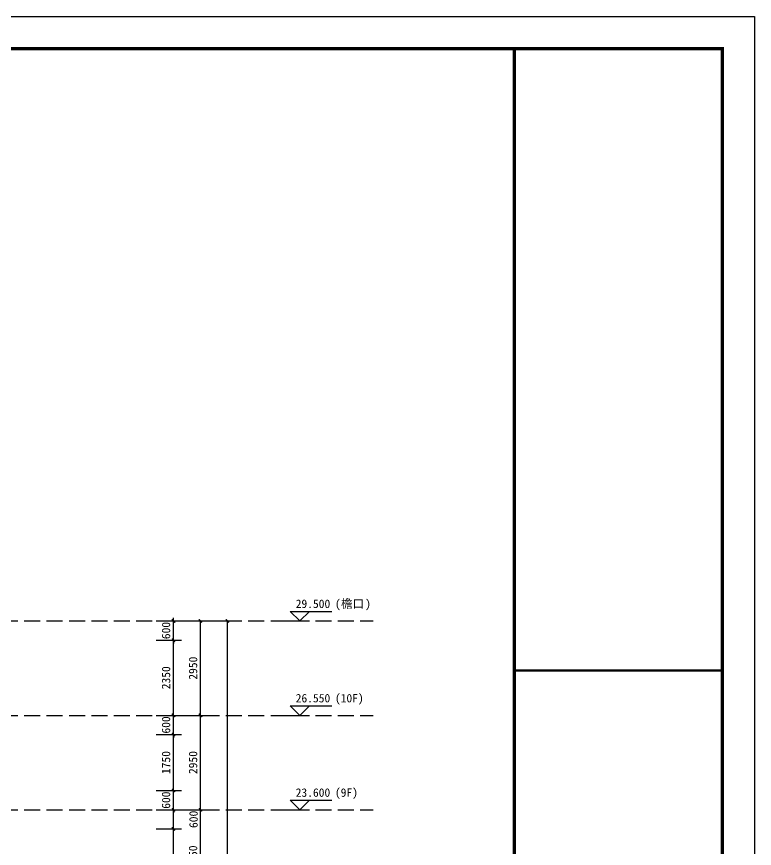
# Model space of a CAD drawing. Extents: x 646072 to 1012572, y -46617 to 16093.
# Drawn here: x 707174 to 730222, y -13159 to 12833 of the extents above; entities that cross this region are included whole.
import ezdxf

# ---------------------------------------------------------------- set-up
doc = ezdxf.new("R2010")
doc.units = 0
doc.header["$LTSCALE"] = 1000
doc.header["$MEASUREMENT"] = 0
for name, pattern in [('3#楼-HZS$0$3#楼-HZS$0$__DASH', [0.35, 0.25, -0.1]), ('3#楼-HZS$0$DOTE', [2.42, 2, -0.2, 0.02, -0.2]), ('DASH', [0.35, 0.25, -0.1])]:
    doc.linetypes.add(name, pattern=pattern)
doc.layers.get('Defpoints').update_dxf_attribs({"color": 4, "linetype": 'DASH'})
for name, color, linetype in [('3#楼-HZS$0$3#楼-HZS$0$DIM_ELEV', 3, 'Continuous'), ('3#楼-HZS$0$3#楼-HZS$0$DOTE', 1, '3#楼-HZS$0$DOTE'), ('3#楼-HZS$0$3#楼-HZS$0$PUB_DIM', 3, 'Continuous'), ('3#楼-HZS$0$3#楼-HZS$0$PUB_TEXT', 7, 'Continuous'), ('A1-无手签$0$A-ANNO-TTLB', 7, 'Continuous'), ('图签$0$A-ANNO-TTLB', 7, 'Continuous')]:
    doc.layers.add(name, color=color, linetype=linetype)
doc.styles.add('3#楼-HZS$0$3#楼-HZS$0$_TCH_DIM', font='')
doc.styles.add('3#楼-HZS$0$3#楼-HZS$0$_TCH_DIM_T3', font='')
doc.styles.get('3#楼-HZS$0$3#楼-HZS$0$_TCH_DIM').set_extended_font_data('SimSun')
doc.styles.get('3#楼-HZS$0$3#楼-HZS$0$_TCH_DIM_T3').set_extended_font_data('SimSun')
doc.dimstyles.new('3#楼-HZS$0$3#楼-HZS$0$_TCH_ARCH&&100', dxfattribs={"dimtxt": 264.345992, "dimasz": 100, "dimexe": 250, "dimexo": 300, "dimgap": 100, "dimtad": 1, "dimdec": 0, "dimzin": 0, "dimdsep": 46, "dimtxsty": '3#楼-HZS$0$3#楼-HZS$0$_TCH_DIM_T3', "dimblk": '3#楼-HZS$0$3#楼-HZS$0$_ArchTick', "dimcen": 0.09, "dimclrt": 7, "dimazin": 2, "dimtfac": 1, "dimtdec": 0, "dimtix": 1, "dimtmove": 2, "dimatfit": 3, "dimfxl": 100, "dimtolj": 1, "dimtzin": 0, "dimarcsym": 0})

# ---------------------------------------------------------------- blocks, each defined once
blk = doc.blocks.new('3#楼-HZS$0$3#楼-HZS$0$_ArchTick')
at = {"color": 0, "linetype": 'ByBlock', "const_width": 0.4}
blk.add_lwpolyline([(-0.5, -0.5), (0.5, 0.5)], dxfattribs=at)
blk = doc.blocks.new('*D860')
at = {"layer": '3#楼-HZS$0$3#楼-HZS$0$PUB_DIM', "color": 0, "lineweight": -2, "transparency": 16777216}
for p, q in [((712375, -6052), (713168, -6052)), ((712918, -9002), (712918, -6052)), ((712375, -9002), (713168, -9002))]:
    blk.add_line(p, q, dxfattribs=at)
at = {"layer": 'Defpoints', "color": 0, "transparency": 16777216}
for p in [(712075, -6052), (712918, -6052), (712075, -9002)]:
    blk.add_point(p, dxfattribs=at)
at = {"layer": '3#楼-HZS$0$3#楼-HZS$0$PUB_DIM', "color": 0, "lineweight": -2, "transparency": 16777216, "xscale": 100, "yscale": 100, "zscale": 100}
for p, rotation in [((712918, -6052), 90), ((712918, -9002), 270)]:
    blk.add_blockref('3#楼-HZS$0$3#楼-HZS$0$_ArchTick', p, dxfattribs=dict(at, rotation=rotation))
at = {"layer": '3#楼-HZS$0$3#楼-HZS$0$PUB_DIM', "color": 7, "transparency": 16777216, "insert": (712686, -7527), "char_height": 264.3, "attachment_point": 5, "rotation": 90, "style": '3#楼-HZS$0$3#楼-HZS$0$_TCH_DIM_T3'}
blk.add_mtext('\\A1;2950', dxfattribs=at)
blk = doc.blocks.new('*D861')
at = {"layer": '3#楼-HZS$0$3#楼-HZS$0$PUB_DIM', "color": 0, "lineweight": -2, "transparency": 16777216}
for p, q in [((712375, -9002), (713168, -9002)), ((712918, -11952), (712918, -9002)), ((712375, -11952), (713168, -11952))]:
    blk.add_line(p, q, dxfattribs=at)
at = {"layer": 'Defpoints', "color": 0, "transparency": 16777216}
for p in [(712075, -9002), (712918, -9002), (712075, -11952)]:
    blk.add_point(p, dxfattribs=at)
at = {"layer": '3#楼-HZS$0$3#楼-HZS$0$PUB_DIM', "color": 0, "lineweight": -2, "transparency": 16777216, "xscale": 100, "yscale": 100, "zscale": 100}
for p, rotation in [((712918, -9002), 90), ((712918, -11952), 270)]:
    blk.add_blockref('3#楼-HZS$0$3#楼-HZS$0$_ArchTick', p, dxfattribs=dict(at, rotation=rotation))
at = {"layer": '3#楼-HZS$0$3#楼-HZS$0$PUB_DIM', "color": 7, "transparency": 16777216, "insert": (712686, -10477), "char_height": 264.3, "attachment_point": 5, "rotation": 90, "style": '3#楼-HZS$0$3#楼-HZS$0$_TCH_DIM_T3'}
blk.add_mtext('\\A1;2950', dxfattribs=at)
blk = doc.blocks.new('*D862')
at = {"layer": '3#楼-HZS$0$3#楼-HZS$0$PUB_DIM', "color": 0, "lineweight": -2, "transparency": 16777216}
for p, q in [((712375, -11952), (713168, -11952)), ((712918, -14902), (712918, -11952)), ((712375, -14902), (713168, -14902))]:
    blk.add_line(p, q, dxfattribs=at)
at = {"layer": 'Defpoints', "color": 0, "transparency": 16777216}
for p in [(712075, -11952), (712918, -11952), (712075, -14902)]:
    blk.add_point(p, dxfattribs=at)
at = {"layer": '3#楼-HZS$0$3#楼-HZS$0$PUB_DIM', "color": 0, "lineweight": -2, "transparency": 16777216, "xscale": 100, "yscale": 100, "zscale": 100}
for p, rotation in [((712918, -11952), 90), ((712918, -14902), 270)]:
    blk.add_blockref('3#楼-HZS$0$3#楼-HZS$0$_ArchTick', p, dxfattribs=dict(at, rotation=rotation))
at = {"layer": '3#楼-HZS$0$3#楼-HZS$0$PUB_DIM', "color": 7, "transparency": 16777216, "insert": (712686, -13427), "char_height": 264.3, "attachment_point": 5, "rotation": 90, "style": '3#楼-HZS$0$3#楼-HZS$0$_TCH_DIM_T3'}
blk.add_mtext('\\A1;2950', dxfattribs=at)
blk = doc.blocks.new('*D868')
at = {"layer": '3#楼-HZS$0$3#楼-HZS$0$PUB_DIM', "color": 0, "lineweight": -2, "transparency": 16777216}
for p, q in [((713218, -6052), (714012, -6052)), ((713762, -35652), (713762, -6052)), ((713218, -35652), (714012, -35652))]:
    blk.add_line(p, q, dxfattribs=at)
at = {"layer": 'Defpoints', "color": 0, "transparency": 16777216}
for p in [(712918, -6052), (713762, -6052), (712918, -35652)]:
    blk.add_point(p, dxfattribs=at)
at = {"layer": '3#楼-HZS$0$3#楼-HZS$0$PUB_DIM', "color": 0, "lineweight": -2, "transparency": 16777216, "xscale": 100, "yscale": 100, "zscale": 100}
for p, rotation in [((713762, -6052), 90), ((713762, -35652), 270)]:
    blk.add_blockref('3#楼-HZS$0$3#楼-HZS$0$_ArchTick', p, dxfattribs=dict(at, rotation=rotation))
at = {"layer": '3#楼-HZS$0$3#楼-HZS$0$PUB_DIM', "color": 7, "transparency": 16777216, "insert": (713530, -20852), "char_height": 264.3, "attachment_point": 5, "rotation": 90, "style": '3#楼-HZS$0$3#楼-HZS$0$_TCH_DIM_T3'}
blk.add_mtext('\\A1;29600', dxfattribs=at)
blk = doc.blocks.new('*D680')
at = {"layer": '3#楼-HZS$0$3#楼-HZS$0$PUB_DIM', "color": 0, "lineweight": -2, "transparency": 16777216}
for p, q in [((712075, -6052), (712075, -5952)), ((711531, -6052), (712325, -6052)), ((712075, -6652), (712075, -6052)), ((711531, -6652), (712325, -6652)), ((712075, -6652), (712075, -6752))]:
    blk.add_line(p, q, dxfattribs=at)
at = {"layer": 'Defpoints', "color": 0, "transparency": 16777216}
for p in [(711231, -6052), (712075, -6052), (711231, -6652)]:
    blk.add_point(p, dxfattribs=at)
at = {"layer": '3#楼-HZS$0$3#楼-HZS$0$PUB_DIM', "color": 0, "lineweight": -2, "transparency": 16777216, "xscale": 100, "yscale": 100, "zscale": 100}
for p, rotation in [((712075, -6052), 270), ((712075, -6652), 90)]:
    blk.add_blockref('3#楼-HZS$0$3#楼-HZS$0$_ArchTick', p, dxfattribs=dict(at, rotation=rotation))
at = {"layer": '3#楼-HZS$0$3#楼-HZS$0$PUB_DIM', "color": 7, "transparency": 16777216, "insert": (711842, -6352), "char_height": 264.3, "attachment_point": 5, "rotation": 90, "style": '3#楼-HZS$0$3#楼-HZS$0$_TCH_DIM_T3'}
blk.add_mtext('\\A1;600', dxfattribs=at)
blk = doc.blocks.new('*D681')
at = {"layer": '3#楼-HZS$0$3#楼-HZS$0$PUB_DIM', "color": 0, "lineweight": -2, "transparency": 16777216}
for p, q in [((711531, -6652), (712325, -6652)), ((712075, -9002), (712075, -6652)), ((711531, -9002), (712325, -9002))]:
    blk.add_line(p, q, dxfattribs=at)
at = {"layer": 'Defpoints', "color": 0, "transparency": 16777216}
for p in [(711231, -6652), (712075, -6652), (711231, -9002)]:
    blk.add_point(p, dxfattribs=at)
at = {"layer": '3#楼-HZS$0$3#楼-HZS$0$PUB_DIM', "color": 0, "lineweight": -2, "transparency": 16777216, "xscale": 100, "yscale": 100, "zscale": 100}
for p, rotation in [((712075, -6652), 90), ((712075, -9002), 270)]:
    blk.add_blockref('3#楼-HZS$0$3#楼-HZS$0$_ArchTick', p, dxfattribs=dict(at, rotation=rotation))
at = {"layer": '3#楼-HZS$0$3#楼-HZS$0$PUB_DIM', "color": 7, "transparency": 16777216, "insert": (711842, -7827), "char_height": 264.3, "attachment_point": 5, "rotation": 90, "style": '3#楼-HZS$0$3#楼-HZS$0$_TCH_DIM_T3'}
blk.add_mtext('\\A1;2350', dxfattribs=at)
blk = doc.blocks.new('*D682')
at = {"layer": '3#楼-HZS$0$3#楼-HZS$0$PUB_DIM', "color": 0, "lineweight": -2, "transparency": 16777216}
for p, q in [((711531, -9002), (712325, -9002)), ((712075, -9002), (712075, -8902)), ((712075, -9602), (712075, -9002)), ((711531, -9602), (712325, -9602)), ((712075, -9602), (712075, -9702))]:
    blk.add_line(p, q, dxfattribs=at)
at = {"layer": 'Defpoints', "color": 0, "transparency": 16777216}
for p in [(711231, -9002), (712075, -9002), (711231, -9602)]:
    blk.add_point(p, dxfattribs=at)
at = {"layer": '3#楼-HZS$0$3#楼-HZS$0$PUB_DIM', "color": 0, "lineweight": -2, "transparency": 16777216, "xscale": 100, "yscale": 100, "zscale": 100}
for p, rotation in [((712075, -9002), 270), ((712075, -9602), 90)]:
    blk.add_blockref('3#楼-HZS$0$3#楼-HZS$0$_ArchTick', p, dxfattribs=dict(at, rotation=rotation))
at = {"layer": '3#楼-HZS$0$3#楼-HZS$0$PUB_DIM', "color": 7, "transparency": 16777216, "insert": (711842, -9302), "char_height": 264.3, "attachment_point": 5, "rotation": 90, "style": '3#楼-HZS$0$3#楼-HZS$0$_TCH_DIM_T3'}
blk.add_mtext('\\A1;600', dxfattribs=at)
blk = doc.blocks.new('*D683')
at = {"layer": '3#楼-HZS$0$3#楼-HZS$0$PUB_DIM', "color": 0, "lineweight": -2, "transparency": 16777216}
for p, q in [((711531, -9602), (712325, -9602)), ((712075, -11352), (712075, -9602)), ((711531, -11352), (712325, -11352))]:
    blk.add_line(p, q, dxfattribs=at)
at = {"layer": 'Defpoints', "color": 0, "transparency": 16777216}
for p in [(711231, -9602), (712075, -9602), (711231, -11352)]:
    blk.add_point(p, dxfattribs=at)
at = {"layer": '3#楼-HZS$0$3#楼-HZS$0$PUB_DIM', "color": 0, "lineweight": -2, "transparency": 16777216, "xscale": 100, "yscale": 100, "zscale": 100}
for p, rotation in [((712075, -9602), 90), ((712075, -11352), 270)]:
    blk.add_blockref('3#楼-HZS$0$3#楼-HZS$0$_ArchTick', p, dxfattribs=dict(at, rotation=rotation))
at = {"layer": '3#楼-HZS$0$3#楼-HZS$0$PUB_DIM', "color": 7, "transparency": 16777216, "insert": (711842, -10477), "char_height": 264.3, "attachment_point": 5, "rotation": 90, "style": '3#楼-HZS$0$3#楼-HZS$0$_TCH_DIM_T3'}
blk.add_mtext('\\A1;1750', dxfattribs=at)
blk = doc.blocks.new('*D684')
at = {"layer": '3#楼-HZS$0$3#楼-HZS$0$PUB_DIM', "color": 0, "lineweight": -2, "transparency": 16777216}
for p, q in [((711531, -11352), (712325, -11352)), ((712075, -11352), (712075, -11252)), ((712075, -11952), (712075, -11352)), ((711531, -11952), (712325, -11952)), ((712075, -11952), (712075, -12052))]:
    blk.add_line(p, q, dxfattribs=at)
at = {"layer": 'Defpoints', "color": 0, "transparency": 16777216}
for p in [(711231, -11352), (712075, -11352), (711231, -11952)]:
    blk.add_point(p, dxfattribs=at)
at = {"layer": '3#楼-HZS$0$3#楼-HZS$0$PUB_DIM', "color": 0, "lineweight": -2, "transparency": 16777216, "xscale": 100, "yscale": 100, "zscale": 100}
for p, rotation in [((712075, -11352), 270), ((712075, -11952), 90)]:
    blk.add_blockref('3#楼-HZS$0$3#楼-HZS$0$_ArchTick', p, dxfattribs=dict(at, rotation=rotation))
at = {"layer": '3#楼-HZS$0$3#楼-HZS$0$PUB_DIM', "color": 7, "transparency": 16777216, "insert": (711842, -11652), "char_height": 264.3, "attachment_point": 5, "rotation": 90, "style": '3#楼-HZS$0$3#楼-HZS$0$_TCH_DIM_T3'}
blk.add_mtext('\\A1;600', dxfattribs=at)
blk = doc.blocks.new('*D685')
at = {"layer": '3#楼-HZS$0$3#楼-HZS$0$PUB_DIM', "color": 0, "lineweight": -2, "transparency": 16777216}
for p, q in [((711531, -11952), (712325, -11952)), ((712075, -12552), (712075, -11952)), ((711531, -12552), (712325, -12552))]:
    blk.add_line(p, q, dxfattribs=at)
at = {"layer": 'Defpoints', "color": 0, "transparency": 16777216}
for p in [(711231, -11952), (712075, -11952), (711231, -12552)]:
    blk.add_point(p, dxfattribs=at)
at = {"layer": '3#楼-HZS$0$3#楼-HZS$0$PUB_DIM', "color": 0, "lineweight": -2, "transparency": 16777216, "xscale": 100, "yscale": 100, "zscale": 100}
for p, rotation in [((712075, -11952), 90), ((712075, -12552), 270)]:
    blk.add_blockref('3#楼-HZS$0$3#楼-HZS$0$_ArchTick', p, dxfattribs=dict(at, rotation=rotation))
at = {"layer": '3#楼-HZS$0$3#楼-HZS$0$PUB_DIM', "color": 7, "transparency": 16777216, "insert": (712700, -12252), "char_height": 264.3, "attachment_point": 5, "rotation": 90, "style": '3#楼-HZS$0$3#楼-HZS$0$_TCH_DIM_T3'}
blk.add_mtext('\\A1;600', dxfattribs=at)
blk = doc.blocks.new('*D686')
at = {"layer": '3#楼-HZS$0$3#楼-HZS$0$PUB_DIM', "color": 0, "lineweight": -2, "transparency": 16777216}
for p, q in [((711531, -12552), (712325, -12552)), ((712075, -14902), (712075, -12552)), ((711531, -14902), (712325, -14902))]:
    blk.add_line(p, q, dxfattribs=at)
at = {"layer": 'Defpoints', "color": 0, "transparency": 16777216}
for p in [(711231, -12552), (712075, -12552), (711231, -14902)]:
    blk.add_point(p, dxfattribs=at)
at = {"layer": '3#楼-HZS$0$3#楼-HZS$0$PUB_DIM', "color": 0, "lineweight": -2, "transparency": 16777216, "xscale": 100, "yscale": 100, "zscale": 100}
for p, rotation in [((712075, -12552), 90), ((712075, -14902), 270)]:
    blk.add_blockref('3#楼-HZS$0$3#楼-HZS$0$_ArchTick', p, dxfattribs=dict(at, rotation=rotation))
at = {"layer": '3#楼-HZS$0$3#楼-HZS$0$PUB_DIM', "color": 7, "transparency": 16777216, "insert": (711842, -13727), "char_height": 264.3, "attachment_point": 5, "rotation": 90, "style": '3#楼-HZS$0$3#楼-HZS$0$_TCH_DIM_T3'}
blk.add_mtext('\\A1;2350', dxfattribs=at)

msp = doc.modelspace()

# ---------------------------------------------------------------- linework, layer by layer
at = {"layer": '3#楼-HZS$0$3#楼-HZS$0$DIM_ELEV'}
for p, q in [((716022.3, -6051.8), (715722.3, -5751.8)), ((715722.3, -5751.8), (717018.3, -5751.8)), ((716022.3, -6051.8), (716322.3, -5751.8)), ((715322.3, -6051.8), (716322.3, -6051.8)), ((716022.3, -9001.8), (715722.3, -8701.8)), ((715722.3, -8701.8), (717018.3, -8701.8)), ((716022.3, -9001.8), (716322.3, -8701.8)), ((715322.3, -9001.8), (716322.3, -9001.8)), ((716022.3, -11951.8), (715722.3, -11651.8)), ((715722.3, -11651.8), (717018.3, -11651.8)), ((716022.3, -11951.8), (716322.3, -11651.8)), ((715322.3, -11951.8), (716322.3, -11951.8))]:
    msp.add_line(p, q, dxfattribs=at)
at = {"layer": '3#楼-HZS$0$3#楼-HZS$0$DOTE', "linetype": '3#楼-HZS$0$3#楼-HZS$0$__DASH', "ltscale": 2}
for p, q in [((652810.9, -6051.8), (718310.9, -6051.8)), ((652810.9, -9001.8), (718310.9, -9001.8)), ((652810.9, -11951.8), (718310.9, -11951.8))]:
    msp.add_line(p, q, dxfattribs=at)
at = {"layer": 'A1-无手签$0$A-ANNO-TTLB'}
msp.add_lwpolyline([(646122, -46566.5), (646122, 12833.5), (730222, 12833.5), (730222, -46566.5)], close=True, dxfattribs=at)
at = {"layer": 'A1-无手签$0$A-ANNO-TTLB', "const_width": 100}
msp.add_lwpolyline([(648622, -45566.5), (729222, -45566.5), (729222, 11833.5), (648622, 11833.5)], close=True, dxfattribs=at)
msp.add_lwpolyline([(722722, -45566.5), (722722, 11833.5)], dxfattribs=at)
at = {"layer": 'Defpoints'}
msp.add_lwpolyline([(722722, 11833.5), (648622, 11833.5), (648622, -45566.5), (722722, -45566.5)], close=True, dxfattribs=at)
at = {"layer": '图签$0$A-ANNO-TTLB', "const_width": 70}
msp.add_lwpolyline([(722722, -7596.5), (729222, -7596.5)], dxfattribs=at)

# ---------------------------------------------------------------- texts
at = {"layer": '3#楼-HZS$0$3#楼-HZS$0$PUB_TEXT', "color": 7, "style": '3#楼-HZS$0$3#楼-HZS$0$_TCH_DIM'}
for s, height, p in [('29.500', 264.35, (715892.6, -5646.8)), ('(', 264.3, (717118.3, -5646.8)), ('檐口', 264.35, (717307.4, -5646.8)), (')', 264.3, (718063.5, -5646.8)), ('(10F)', 264.35, (717118.3, -8596.8)), ('26.550', 264.35, (715892.6, -8596.8)), ('23.600', 264.35, (715892.6, -11546.8)), ('(9F)', 264.35, (717118.3, -11546.8))]:
    msp.add_text(s, height=height, dxfattribs=at).set_placement(p)

# ---------------------------------------------------------------- dimensions: what is measured, and where the dimension line sits
at = {"layer": '3#楼-HZS$0$3#楼-HZS$0$PUB_DIM'}
for p1, p2, picture, middle in [((711230.9, -6651.8), (711230.9, -6051.8), '*D680', (711842.4, -6351.8)), ((712074.6, -9001.8), (712074.6, -6051.8), '*D860', (712686.1, -7526.8)), ((712918.3, -35651.8), (712918.3, -6051.8), '*D868', (713529.8, -20851.8)), ((711230.9, -9001.8), (711230.9, -6651.8), '*D681', (711842.4, -7826.8)), ((711230.9, -9601.8), (711230.9, -9001.8), '*D682', (711842.4, -9301.8)), ((712074.6, -11951.8), (712074.6, -9001.8), '*D861', (712686.1, -10476.8)), ((711230.9, -11351.8), (711230.9, -9601.8), '*D683', (711842.4, -10476.8)), ((711230.9, -11951.8), (711230.9, -11351.8), '*D684', (711842.4, -11651.8)), ((712074.6, -14901.8), (712074.6, -11951.8), '*D862', (712686.1, -13426.8)), ((711230.9, -14901.8), (711230.9, -12551.8), '*D686', (711842.4, -13726.8))]:
    dim = msp.add_aligned_dim(p1=p1, p2=p2, distance=-843.7, dimstyle='3#楼-HZS$0$3#楼-HZS$0$_TCH_ARCH&&100', dxfattribs=at)
    dim.commit()
    dim.dimension.update_dxf_attribs({"geometry": picture, "text_midpoint": middle})
dim = msp.add_linear_dim(base=(712074.6, -11951.8), p1=(711230.9, -12551.8), p2=(711230.9, -11951.8), angle=90, dimstyle='3#楼-HZS$0$3#楼-HZS$0$_TCH_ARCH&&100', dxfattribs=at)
dim.commit()
dim.dimension.update_dxf_attribs({"geometry": '*D685', "text_midpoint": (712699.6, -12251.8), "dimtype": 161})

doc.saveas('drawing.dxf')
